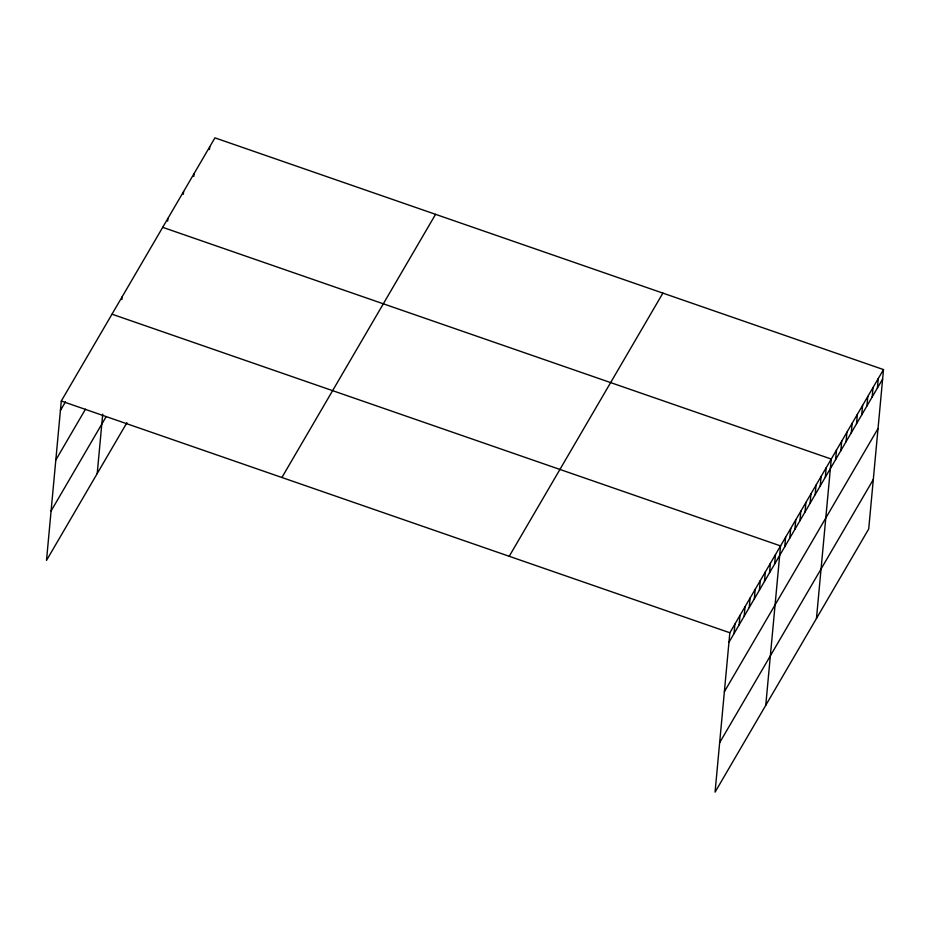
<?xml version="1.0" encoding="UTF-8"?>
<svg xmlns="http://www.w3.org/2000/svg" width="930" height="930" viewBox="0 0 930 930"><rect width="100%" height="100%" fill="white"/><g stroke="black" fill="none" stroke-linecap="round" stroke-linejoin="round"><path stroke-width="1.4" d="M883.5 369.582L729.841 632.76L715.065 792.139L868.713 528.972L883.5 369.582L214.935 137.861L61.287 401.028L46.5 560.418L126.91 422.697M97.208 473.568L102.719 414.199M121.877 299.53L122.132 296.81M167.667 221.108L167.923 218.387M183.338 194.265L183.594 191.545M193.789 176.363L194.044 173.654M209.459 149.521L209.715 146.8M734.037 633.586L734.921 624.077M739.106 624.89L739.989 615.393M744.174 616.206L745.058 606.697M749.243 607.523L750.126 598.013M754.311 598.839L755.195 589.329M759.392 590.155L760.263 580.646M764.46 581.471L765.344 571.962M769.529 572.787L770.412 563.278M774.597 564.103L775.481 554.594M765.762 705.3L780.549 545.91L111.995 314.177M784.746 546.735L785.618 537.226M789.814 538.052L790.698 528.542M794.883 529.368L795.766 519.858M799.951 520.684L800.835 511.175M805.02 512L805.903 502.491M810.088 503.316L810.972 493.807M815.168 494.621L816.04 485.123M820.237 485.937L821.12 476.427M825.305 477.253L826.189 467.744M816.47 618.45L831.257 459.06L162.704 227.339M835.605 459.629L836.477 450.12M840.825 450.678L841.708 441.169M846.044 441.727L846.928 432.218M851.276 432.776L852.159 423.278M856.495 423.836L857.379 414.327M861.726 414.885L862.598 405.375M866.946 405.933L867.83 396.424M872.166 396.994L873.049 387.485M877.397 388.043L878.28 378.533M60.404 410.537L65.472 401.853M55.812 460.001L85.514 409.13M51.092 510.954L106.136 416.663M281.906 477.497L435.566 214.33M509.222 556.291L662.881 293.113M728.969 642.27L882.617 379.091M724.377 691.722L878.025 428.556M719.646 742.686L873.305 479.508M61.287 401.028L729.841 632.76"/></g></svg>
